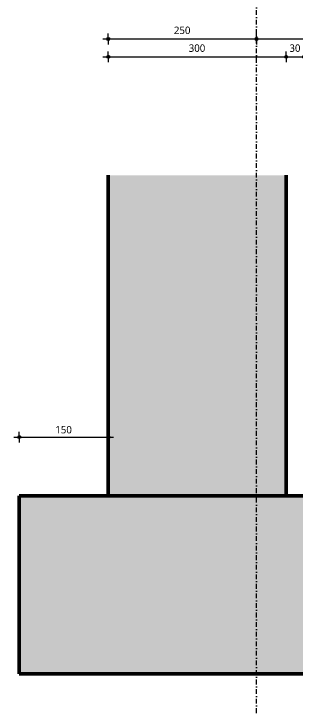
# Model space of a CAD drawing. Header units: millimetres. Extents: x 2927 to 18500, y -7154 to 6447.
# Drawn here: x 6869 to 7343, y 2354 to 3531 of the extents above; entities that cross this region are included whole.
import ezdxf

# ---------------------------------------------------------------- set-up
doc = ezdxf.new("R2010")
doc.units = ezdxf.units.MM
doc.linetypes.add('MV_stramien', pattern=[16, 8, -4, 0, -4])
for name, color, linetype, lineweight in [('A-ANNO-DIMS', 211, 'Continuous', 13), ('A-ANNO-DIMS-5', 211, 'Continuous', 13), ('A-DETL', 90, 'Continuous', 13), ('A-DETL-GENF', 92, 'Continuous', 18)]:
    doc.layers.add(name, color=color, linetype=linetype, lineweight=lineweight)
doc.styles.add('Segoe UI_3', font='segoeui.ttf', dxfattribs={"height": 12.5})
doc.dimstyles.new('2_5_mm', dxfattribs={"dimscale": 304.8, "dimtxt": 13.092049, "dimasz": 0.016404, "dimexe": 0.029528, "dimexo": 0.0625, "dimgap": 0.014764, "dimtad": 1, "dimdec": 0, "dimzin": 0, "dimdsep": 46, "dimtxsty": 'Segoe UI_3', "dimblk1": 'DOTBLANK', "dimblk2": 'DOTBLANK', "dimsah": 1, "dimcen": 0.09, "dimdle": 0.029528, "dimazin": 0, "dimtfac": 1, "dimtdec": 4, "dimtix": 1, "dimtmove": 0, "dimatfit": 3, "dimfxl": 0.029528, "dimfxlon": 1, "dimtvp": 1, "dimtfill": 1, "dimtolj": 1, "dimtzin": 0, "dimarcsym": 2})
doc.dimstyles.new('2_5_mm_controle', dxfattribs={"dimscale": 304.8, "dimtxt": 13.092049, "dimasz": 0.016404, "dimexe": 0.029528, "dimexo": 0.0625, "dimgap": 0.008202, "dimtad": 1, "dimdec": 0, "dimzin": 0, "dimdsep": 46, "dimtxsty": 'Segoe UI_3', "dimblk1": 'DOTBLANK', "dimblk2": 'DOTBLANK', "dimsah": 1, "dimcen": 0.09, "dimdle": 0.029528, "dimazin": 0, "dimtfac": 1, "dimtdec": 4, "dimtix": 1, "dimtmove": 0, "dimatfit": 3, "dimfxl": 0.029528, "dimfxlon": 1, "dimtvp": 1, "dimtfill": 1, "dimtolj": 1, "dimtzin": 0, "dimarcsym": 2})

# ---------------------------------------------------------------- blocks, each defined once
blk = doc.blocks.new('DIMBLOCK15-Details Domera')
at = {"layer": 'A-ANNO-DIMS-5'}
for p, q in [((7028.3, 3459), (7028.3, 3468)), ((7328.3, 3459), (7328.3, 3468)), ((7019.3, 3459), (7328.3, 3459)), ((7028.3, 3459), (7028.3, 3450)), ((7328.3, 3459), (7328.3, 3450))]:
    blk.add_line(p, q, dxfattribs=at)
for centre in [(7028.3, 3459), (7328.3, 3459)]:
    blk.add_circle(centre, 2.5, dxfattribs=at)
at = {"layer": 'A-ANNO-DIMS-5', "color": 0, "insert": (7164, 3479.9), "char_height": 12.5, "width": 34.277, "attachment_point": 1, "line_spacing_factor": 1.142579, "style": 'Segoe UI_3', "bg_fill": 3, "box_fill_scale": 1.25, "bg_fill_color": 9, "bg_fill_true_color": 13158600, "bg_fill_transparency": 0}
blk.add_mtext('300', dxfattribs=at)
blk = doc.blocks.new('_DotBlank')
at = {"color": 0, "linetype": 'ByBlock', "lineweight": -2}
blk.add_line((-0.5, 0), (-1, 0), dxfattribs=at)
blk.add_circle((0, 0), 0.5, dxfattribs=at)
blk = doc.blocks.new('DIMBLOCK16-Details Domera')
at = {"layer": 'A-ANNO-DIMS-5'}
for p, q in [((7328.3, 3459), (7328.3, 3468)), ((7358.3, 3459), (7358.3, 3468)), ((7328.3, 3459), (7358.3, 3459)), ((7328.3, 3459), (7328.3, 3450)), ((7358.3, 3459), (7358.3, 3450))]:
    blk.add_line(p, q, dxfattribs=at)
for centre in [(7328.3, 3459), (7358.3, 3459)]:
    blk.add_circle(centre, 2.5, dxfattribs=at)
at = {"layer": 'A-ANNO-DIMS-5', "color": 0, "insert": (7333.8, 3479.9), "char_height": 12.5, "width": 22.852, "attachment_point": 1, "line_spacing_factor": 1.142579, "style": 'Segoe UI_3', "bg_fill": 3, "box_fill_scale": 1.25, "bg_fill_color": 9, "bg_fill_true_color": 13158600, "bg_fill_transparency": 0}
blk.add_mtext('30', dxfattribs=at)
blk = doc.blocks.new('DIMBLOCK19-Details Domera')
at = {"layer": 'A-ANNO-DIMS-5'}
for p, q in [((7028.3, 3489), (7028.3, 3498)), ((7278.3, 3489), (7278.3, 3498)), ((7019.3, 3489), (7278.3, 3489)), ((7028.3, 3489), (7028.3, 3480)), ((7278.3, 3489), (7278.3, 3480))]:
    blk.add_line(p, q, dxfattribs=at)
for centre in [(7028.3, 3489), (7278.3, 3489)]:
    blk.add_circle(centre, 2.5, dxfattribs=at)
at = {"layer": 'A-ANNO-DIMS-5', "color": 0, "insert": (7139, 3509.9), "char_height": 12.5, "width": 34.277, "attachment_point": 1, "line_spacing_factor": 1.142579, "style": 'Segoe UI_3', "bg_fill": 3, "box_fill_scale": 1.25, "bg_fill_color": 9, "bg_fill_true_color": 13158600, "bg_fill_transparency": 0}
blk.add_mtext('250', dxfattribs=at)
blk = doc.blocks.new('DIMBLOCK20-Details Domera')
at = {"layer": 'A-ANNO-DIMS-5'}
for p, q in [((7278.3, 3489), (7278.3, 3498)), ((7513.3, 3489), (7513.3, 3498)), ((7278.3, 3489), (7522.3, 3489)), ((7278.3, 3489), (7278.3, 3480)), ((7513.3, 3489), (7513.3, 3480))]:
    blk.add_line(p, q, dxfattribs=at)
for centre in [(7278.3, 3489), (7513.3, 3489)]:
    blk.add_circle(centre, 2.5, dxfattribs=at)
at = {"layer": 'A-ANNO-DIMS-5', "color": 0, "insert": (7381.5, 3509.9), "char_height": 12.5, "width": 34.277, "attachment_point": 1, "line_spacing_factor": 1.142579, "style": 'Segoe UI_3', "bg_fill": 3, "box_fill_scale": 1.25, "bg_fill_color": 9, "bg_fill_true_color": 13158600, "bg_fill_transparency": 0}
blk.add_mtext('235', dxfattribs=at)
blk = doc.blocks.new('DIMBLOCK28-Details Domera')
at = {"layer": 'A-ANNO-DIMS-5'}
for p, q in [((6878.3, 2818.7), (6878.3, 2827.7)), ((7028.3, 2818.7), (7028.3, 2827.7)), ((6869.3, 2818.7), (7037.3, 2818.7)), ((6878.3, 2818.7), (6878.3, 2809.7)), ((7028.3, 2818.7), (7028.3, 2809.7))]:
    blk.add_line(p, q, dxfattribs=at)
for centre in [(6878.3, 2818.7), (7028.3, 2818.7)]:
    blk.add_circle(centre, 2.5, dxfattribs=at)
at = {"layer": 'A-ANNO-DIMS-5', "color": 0, "insert": (6939, 2837.5), "char_height": 12.5, "width": 34.277, "attachment_point": 1, "line_spacing_factor": 1.142579, "style": 'Segoe UI_3', "bg_fill": 3, "box_fill_scale": 1.25, "bg_fill_color": 9, "bg_fill_true_color": 13158600, "bg_fill_transparency": 0}
blk.add_mtext('150', dxfattribs=at)

msp = doc.modelspace()

# ---------------------------------------------------------------- hatches: boundary and pattern name
at = {"layer": 'A-DETL-GENF'}
msp.add_hatch(color=9, dxfattribs=at).paths.add_polyline_path([(7328.3, 2720.1), (7328.3, 3259.5), (7028.3, 3259.5), (7028.3, 2720.1)])
h = msp.add_hatch(color=9, dxfattribs=at)
h.paths.add_polyline_path([(8055.8, 2420.1), (8055.8, 2720.1), (7436.3, 2720.1), (7436.3, 2639.4), (7429.3, 2634.7), (7422.3, 2639.4), (7422.3, 2720.1), (6878.3, 2720.1), (6878.3, 2420.1), (7405.2, 2420.1)])
h.paths.add_polyline_path([(7435.3, 2649.4), (7435.3, 2720.1), (7423.3, 2720.1), (7423.3, 2649.4)])

# ---------------------------------------------------------------- linework, layer by layer
at = {"layer": 'A-DETL', "linetype": 'MV_stramien', "lineweight": 18}
msp.add_line((7278.3, 2354.2), (7278.3, 6064.2), dxfattribs=at)
at = {"layer": 'A-DETL', "lineweight": 50}
for p, q in [((7028.3, 3259.5), (7028.3, 2720.1)), ((7328.3, 2720.1), (7328.3, 3259.5)), ((7028.3, 2720.1), (6878.3, 2720.1)), ((6878.3, 2720.1), (6878.3, 2420.1)), ((7028.3, 2720.1), (7328.3, 2720.1)), ((7422.3, 2720.1), (7328.3, 2720.1)), ((6878.3, 2420.1), (8055.8, 2420.1))]:
    msp.add_line(p, q, dxfattribs=at)

# ---------------------------------------------------------------- next in the draw order: dimensions: what is measured, and where the dimension line sits
at = {"layer": 'A-ANNO-DIMS'}
for base, p1, p2, dimstyle, override, picture, middle in [((7328.3, 3459), (7028.3, 3468), (7328.3, 3468), '2_5_mm', {"dimpost": '<>', "dimfxl": 300}, 'DIMBLOCK15-Details Domera', (7178.3, 3470)), ((7028.3, 2818.7), (6878.3, 2809.7), (7028.3, 2827.7), '2_5_mm_controle', {"dimpost": '<>', "dimfxl": 151.07614}, 'DIMBLOCK28-Details Domera', (6953.3, 2827.7))]:
    dim = msp.add_linear_dim(base=base, p1=p1, p2=p2, dimstyle=dimstyle, override=override, dxfattribs=at)
    dim.commit()
    dim.dimension.update_dxf_attribs({"geometry": picture, "text_midpoint": middle})

# ---------------------------------------------------------------- next in the draw order: dimensions: what is measured, and where the dimension line sits
for base, p1, p2, override, picture, middle in [((7278.3, 3489), (7028.3, 3498), (7278.3, 3498), {"dimpost": '<>', "dimfxl": 250}, 'DIMBLOCK19-Details Domera', (7153.3, 3500)), ((7358.3, 3459), (7328.3, 3468), (7358.3, 3450), {"dimpost": '<>', "dimfxl": 34.985711}, 'DIMBLOCK16-Details Domera', (7343.3, 3470))]:
    dim = msp.add_linear_dim(base=base, p1=p1, p2=p2, dimstyle='2_5_mm', override=override, dxfattribs=at)
    dim.commit()
    dim.dimension.update_dxf_attribs({"geometry": picture, "text_midpoint": middle})

# ---------------------------------------------------------------- next in the draw order: dimensions: what is measured, and where the dimension line sits
dim = msp.add_linear_dim(base=(7513.3, 3489), p1=(7278.3, 3498), p2=(7513.3, 3498), dimstyle='2_5_mm', override={"dimpost": '<>', "dimfxl": 235}, dxfattribs=at)
dim.commit()
dim.dimension.update_dxf_attribs({"geometry": 'DIMBLOCK20-Details Domera', "text_midpoint": (7395.8, 3500)})

doc.saveas('drawing.dxf')
